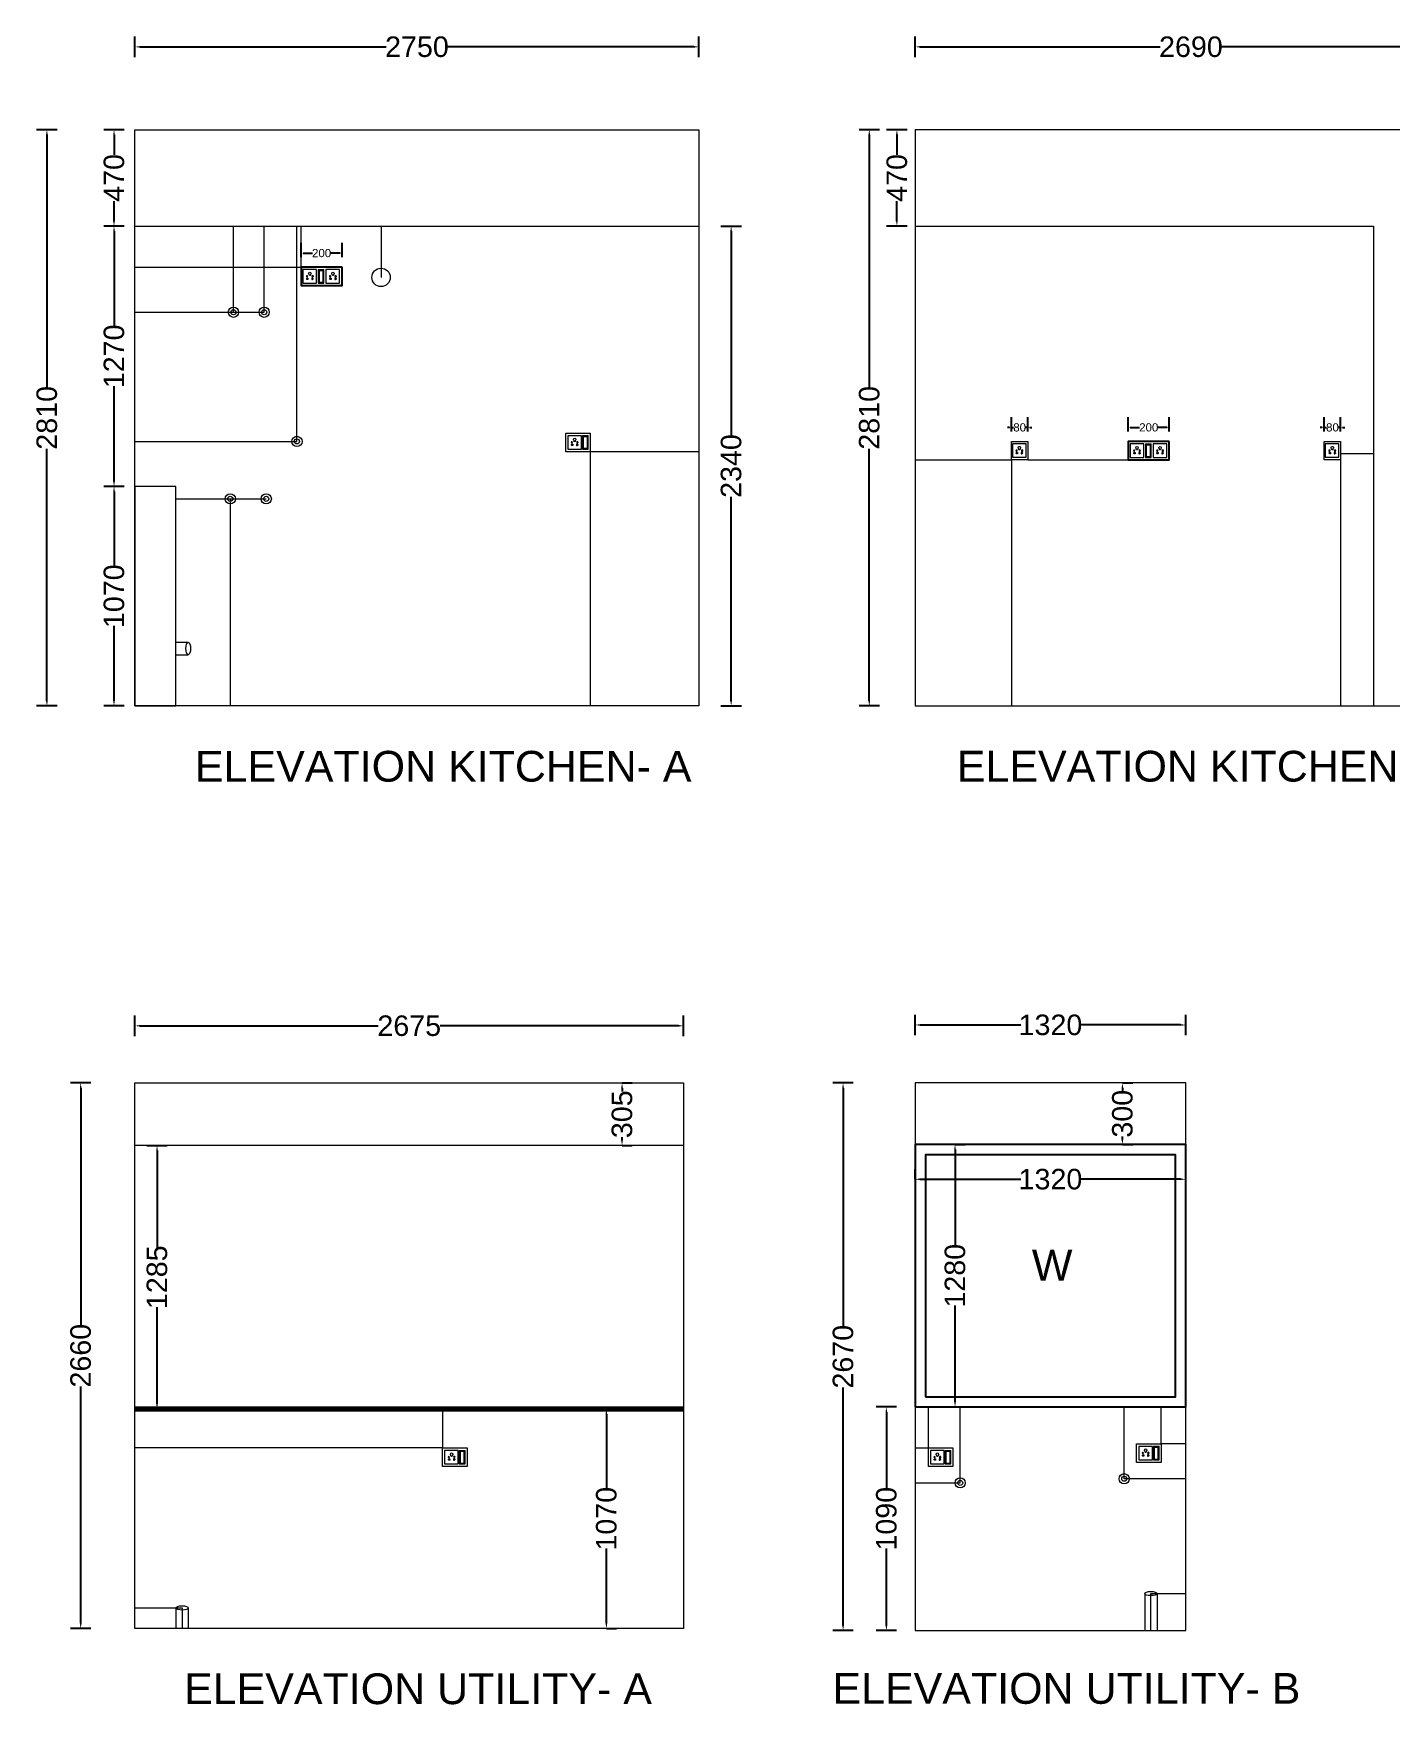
# Model space of a CAD drawing. Header units: millimetres. Extents: x 320648 to 374874, y 181010 to 214614.
# Drawn here: x 341835 to 348453, y 198142 to 206292 of the extents above; entities that cross this region are included whole.
import ezdxf

# ---------------------------------------------------------------- set-up
doc = ezdxf.new("R2010")
doc.units = ezdxf.units.MM
doc.layers.get('0').update_dxf_attribs({"color": 255})
doc.layers.get('Defpoints').update_dxf_attribs({"color": 2})
doc.layers.add('DOOR', color=1, linetype='Continuous')
doc.layers.add('WINDOW', color=5, linetype='Continuous')
doc.layers.add('dwgmodels.com', color=7, linetype='Continuous', lineweight=70, true_color=0xc182b7)
doc.layers.add('ELIVATION', color=255, linetype='Continuous', lineweight=18)
doc.layers.add('LS_DR_ELECTRICAL', color=1, linetype='Continuous', lineweight=0)
doc.styles.get("Standard").update_dxf_attribs({"font": 'arial.ttf'})
doc.dimstyles.new('ISO-25', dxfattribs={"dimtxt": 100, "dimasz": 25, "dimexe": 50, "dimexo": 1, "dimtad": 0, "dimdec": 0, "dimdsep": 46, "dimtxsty": 'Standard', "dimcen": 2.5, "dimclrd": 2, "dimclre": 252, "dimclrt": 1, "dimadec": 0, "dimazin": 0, "dimtfac": 1, "dimtdec": 0, "dimtmove": 0, "dimatfit": 3, "dimfxl": 50, "dimfxlon": 1, "dimarcsym": 0})

# ---------------------------------------------------------------- blocks, each defined once
blk = doc.blocks.new('*D111')
at = {"layer": 'Defpoints', "color": 0, "ltscale": 2, "transparency": 16777216}
for p in [(345080, 206226), (342330, 205821.8), (345080, 205821.8)]:
    blk.add_point(p, dxfattribs=at)
at = {"layer": 'ELIVATION', "color": 252, "lineweight": -2, "ltscale": 2, "transparency": 16777216}
for p, q in [((342330, 206176), (342330, 206276)), ((345080, 206176), (345080, 206276))]:
    blk.add_line(p, q, dxfattribs=at)
at = {"layer": 'ELIVATION', "color": 2, "lineweight": -2, "ltscale": 2, "transparency": 16777216}
for p, q in [((342355, 206226), (343554.4, 206226)), ((345055, 206226), (343855.7, 206226))]:
    blk.add_line(p, q, dxfattribs=at)
at = {"layer": 'ELIVATION', "color": 2, "ltscale": 2, "transparency": 16777216}
for points in [[(342355, 206230.1), (342355, 206221.8), (342330, 206226)], [(345055, 206230.1), (345055, 206221.8), (345080, 206226)]]:
    blk.add_solid(points, dxfattribs=at)
at = {"layer": 'ELIVATION', "color": 1, "ltscale": 2, "transparency": 16777216, "insert": (343705, 206226), "char_height": 100, "attachment_point": 5}
blk.add_mtext('2750', dxfattribs=at)
blk = doc.blocks.new('*D112')
at = {"layer": 'Defpoints', "color": 0, "ltscale": 2, "transparency": 16777216}
for p in [(341900.4, 205821.8), (342330, 205821.8), (342330, 203011.8)]:
    blk.add_point(p, dxfattribs=at)
at = {"layer": 'ELIVATION', "color": 252, "lineweight": -2, "ltscale": 2, "transparency": 16777216}
for p, q in [((341950.4, 205821.8), (341850.4, 205821.8)), ((341950.4, 203011.8), (341850.4, 203011.8))]:
    blk.add_line(p, q, dxfattribs=at)
at = {"layer": 'ELIVATION', "color": 2, "lineweight": -2, "ltscale": 2, "transparency": 16777216}
for p, q in [((341900.4, 205796.8), (341900.4, 204567.4)), ((341900.4, 203036.8), (341900.4, 204266.1))]:
    blk.add_line(p, q, dxfattribs=at)
at = {"layer": 'ELIVATION', "color": 2, "ltscale": 2, "transparency": 16777216}
for points in [[(341896.3, 205796.8), (341904.6, 205796.8), (341900.4, 205821.8)], [(341896.3, 203036.8), (341904.6, 203036.8), (341900.4, 203011.8)]]:
    blk.add_solid(points, dxfattribs=at)
at = {"layer": 'ELIVATION', "color": 1, "ltscale": 2, "transparency": 16777216, "insert": (341900.4, 204416.8), "char_height": 100, "attachment_point": 5, "rotation": 90}
blk.add_mtext('2810', dxfattribs=at)
blk = doc.blocks.new('*D113')
at = {"layer": 'Defpoints', "color": 0, "ltscale": 2, "transparency": 16777216}
for p in [(348824.4, 206226), (346134.4, 205821.8), (348824.4, 205821.8)]:
    blk.add_point(p, dxfattribs=at)
at = {"layer": 'ELIVATION', "color": 252, "lineweight": -2, "ltscale": 2, "transparency": 16777216}
for p, q in [((346134.4, 206176), (346134.4, 206276)), ((348824.4, 206176), (348824.4, 206276))]:
    blk.add_line(p, q, dxfattribs=at)
at = {"layer": 'ELIVATION', "color": 2, "lineweight": -2, "ltscale": 2, "transparency": 16777216}
for p, q in [((346159.4, 206226), (347328.8, 206226)), ((348799.4, 206226), (347630, 206226))]:
    blk.add_line(p, q, dxfattribs=at)
at = {"layer": 'ELIVATION', "color": 2, "ltscale": 2, "transparency": 16777216}
for points in [[(346159.4, 206230.1), (346159.4, 206221.8), (346134.4, 206226)], [(348799.4, 206230.1), (348799.4, 206221.8), (348824.4, 206226)]]:
    blk.add_solid(points, dxfattribs=at)
at = {"layer": 'ELIVATION', "color": 1, "ltscale": 2, "transparency": 16777216, "insert": (347479.4, 206226), "char_height": 100, "attachment_point": 5}
blk.add_mtext('2690', dxfattribs=at)
blk = doc.blocks.new('*D114')
at = {"layer": 'Defpoints', "color": 0, "ltscale": 2, "transparency": 16777216}
for p in [(345910.9, 205821.8), (346134.4, 205821.8), (346134.4, 203011.8)]:
    blk.add_point(p, dxfattribs=at)
at = {"layer": 'ELIVATION', "color": 252, "lineweight": -2, "ltscale": 2, "transparency": 16777216}
for p, q in [((345960.9, 205821.8), (345860.9, 205821.8)), ((345960.9, 203011.8), (345860.9, 203011.8))]:
    blk.add_line(p, q, dxfattribs=at)
at = {"layer": 'ELIVATION', "color": 2, "lineweight": -2, "ltscale": 2, "transparency": 16777216}
for p, q in [((345910.9, 205796.8), (345910.9, 204567.4)), ((345910.9, 203036.8), (345910.9, 204266.1))]:
    blk.add_line(p, q, dxfattribs=at)
at = {"layer": 'ELIVATION', "color": 2, "ltscale": 2, "transparency": 16777216}
for points in [[(345906.7, 205796.8), (345915.1, 205796.8), (345910.9, 205821.8)], [(345906.7, 203036.8), (345915.1, 203036.8), (345910.9, 203011.8)]]:
    blk.add_solid(points, dxfattribs=at)
at = {"layer": 'ELIVATION', "color": 1, "ltscale": 2, "transparency": 16777216, "insert": (345910.9, 204416.8), "char_height": 100, "attachment_point": 5, "rotation": 90}
blk.add_mtext('2810', dxfattribs=at)
blk = doc.blocks.new('*D119')
at = {"layer": 'Defpoints', "color": 0, "ltscale": 2, "transparency": 16777216}
for p in [(342065.3, 201173), (342330, 201173), (342330, 198513)]:
    blk.add_point(p, dxfattribs=at)
at = {"layer": 'ELIVATION', "color": 252, "lineweight": -2, "ltscale": 2, "transparency": 16777216}
for p, q in [((342115.3, 201173), (342015.3, 201173)), ((342115.3, 198513), (342015.3, 198513))]:
    blk.add_line(p, q, dxfattribs=at)
at = {"layer": 'ELIVATION', "color": 2, "lineweight": -2, "ltscale": 2, "transparency": 16777216}
for p, q in [((342065.3, 201148), (342065.3, 199993.6)), ((342065.3, 198538), (342065.3, 199692.3))]:
    blk.add_line(p, q, dxfattribs=at)
at = {"layer": 'ELIVATION', "color": 2, "ltscale": 2, "transparency": 16777216}
for points in [[(342061.1, 201148), (342069.5, 201148), (342065.3, 201173)], [(342061.1, 198538), (342069.5, 198538), (342065.3, 198513)]]:
    blk.add_solid(points, dxfattribs=at)
at = {"layer": 'ELIVATION', "color": 1, "ltscale": 2, "transparency": 16777216, "insert": (342065.3, 199843), "char_height": 100, "attachment_point": 5, "rotation": 90}
blk.add_mtext('2660', dxfattribs=at)
blk = doc.blocks.new('*D120')
at = {"layer": 'Defpoints', "color": 0, "ltscale": 2, "transparency": 16777216}
for p in [(345005, 201451.7), (342330, 201173), (345005, 201173)]:
    blk.add_point(p, dxfattribs=at)
at = {"layer": 'ELIVATION', "color": 252, "lineweight": -2, "ltscale": 2, "transparency": 16777216}
for p, q in [((342330, 201401.7), (342330, 201501.7)), ((345005, 201401.7), (345005, 201501.7))]:
    blk.add_line(p, q, dxfattribs=at)
at = {"layer": 'ELIVATION', "color": 2, "lineweight": -2, "ltscale": 2, "transparency": 16777216}
for p, q in [((342355, 201451.7), (343516.4, 201451.7)), ((344980, 201451.7), (343818.7, 201451.7))]:
    blk.add_line(p, q, dxfattribs=at)
at = {"layer": 'ELIVATION', "color": 2, "ltscale": 2, "transparency": 16777216}
for points in [[(342355, 201455.9), (342355, 201447.6), (342330, 201451.7)], [(344980, 201455.9), (344980, 201447.6), (345005, 201451.7)]]:
    blk.add_solid(points, dxfattribs=at)
at = {"layer": 'ELIVATION', "color": 1, "ltscale": 2, "transparency": 16777216, "insert": (343667.5, 201451.7), "char_height": 100, "attachment_point": 5}
blk.add_mtext('2675', dxfattribs=at)
blk = doc.blocks.new('*D121')
at = {"layer": 'Defpoints', "color": 0, "ltscale": 2, "transparency": 16777216}
for p in [(346134.4, 201455.9), (346134.4, 201173), (347454.4, 201173)]:
    blk.add_point(p, dxfattribs=at)
at = {"layer": 'ELIVATION', "color": 252, "lineweight": -2, "ltscale": 2, "transparency": 16777216}
for p, q in [((346134.4, 201405.9), (346134.4, 201505.9)), ((347454.4, 201405.9), (347454.4, 201505.9))]:
    blk.add_line(p, q, dxfattribs=at)
at = {"layer": 'ELIVATION', "color": 2, "lineweight": -2, "ltscale": 2, "transparency": 16777216}
for p, q in [((346159.4, 201455.9), (346649.3, 201455.9)), ((347429.4, 201455.9), (346939.5, 201455.9))]:
    blk.add_line(p, q, dxfattribs=at)
at = {"layer": 'ELIVATION', "color": 2, "ltscale": 2, "transparency": 16777216}
for points in [[(346159.4, 201460.1), (346159.4, 201451.7), (346134.4, 201455.9)], [(347429.4, 201460.1), (347429.4, 201451.7), (347454.4, 201455.9)]]:
    blk.add_solid(points, dxfattribs=at)
at = {"layer": 'ELIVATION', "color": 1, "ltscale": 2, "transparency": 16777216, "insert": (346794.4, 201455.9), "char_height": 100, "attachment_point": 5}
blk.add_mtext('1320', dxfattribs=at)
blk = doc.blocks.new('*D122')
at = {"layer": 'Defpoints', "color": 0, "ltscale": 2, "transparency": 16777216}
for p in [(345783.1, 201173), (346134.4, 201173), (346134.4, 198503)]:
    blk.add_point(p, dxfattribs=at)
at = {"layer": 'ELIVATION', "color": 252, "lineweight": -2, "ltscale": 2, "transparency": 16777216}
for p, q in [((345833.1, 201173), (345733.1, 201173)), ((345833.1, 198503), (345733.1, 198503))]:
    blk.add_line(p, q, dxfattribs=at)
at = {"layer": 'ELIVATION', "color": 2, "lineweight": -2, "ltscale": 2, "transparency": 16777216}
for p, q in [((345783.1, 201148), (345783.1, 199988.6)), ((345783.1, 198528), (345783.1, 199687.3))]:
    blk.add_line(p, q, dxfattribs=at)
at = {"layer": 'ELIVATION', "color": 2, "ltscale": 2, "transparency": 16777216}
for points in [[(345778.9, 201148), (345787.3, 201148), (345783.1, 201173)], [(345778.9, 198528), (345787.3, 198528), (345783.1, 198503)]]:
    blk.add_solid(points, dxfattribs=at)
at = {"layer": 'ELIVATION', "color": 1, "ltscale": 2, "transparency": 16777216, "insert": (345783.1, 199838), "char_height": 100, "attachment_point": 5, "rotation": 90}
blk.add_mtext('2670', dxfattribs=at)
blk = doc.blocks.new('*D202')
at = {"layer": 'Defpoints', "color": 0, "ltscale": 2, "transparency": 16777216}
for p in [(346134.4, 200703.4), (347454.4, 200703.4), (347454.4, 200703.4)]:
    blk.add_point(p, dxfattribs=at)
at = {"layer": 'ELIVATION', "color": 252, "lineweight": -2, "ltscale": 2, "transparency": 16777216}
for p, q in [((346134.4, 200703.4), (346134.4, 200753.4)), ((347454.4, 200703.4), (347454.4, 200753.4))]:
    blk.add_line(p, q, dxfattribs=at)
at = {"layer": 'ELIVATION', "color": 2, "lineweight": -2, "ltscale": 2, "transparency": 16777216}
for p, q in [((346159.4, 200703.4), (346649.3, 200703.4)), ((347429.4, 200703.4), (346939.5, 200703.4))]:
    blk.add_line(p, q, dxfattribs=at)
at = {"layer": 'ELIVATION', "color": 2, "ltscale": 2, "transparency": 16777216}
for points in [[(346159.4, 200707.6), (346159.4, 200699.2), (346134.4, 200703.4)], [(347429.4, 200707.6), (347429.4, 200699.2), (347454.4, 200703.4)]]:
    blk.add_solid(points, dxfattribs=at)
at = {"layer": 'ELIVATION', "color": 1, "ltscale": 2, "transparency": 16777216, "insert": (346794.4, 200703.4), "char_height": 100, "attachment_point": 5}
blk.add_mtext('1320', dxfattribs=at)
blk = doc.blocks.new('*D203')
at = {"layer": 'Defpoints', "color": 0, "ltscale": 2, "transparency": 16777216}
for p in [(346329.1, 200873), (346329.1, 199593), (346329.1, 199593)]:
    blk.add_point(p, dxfattribs=at)
at = {"layer": 'ELIVATION', "color": 252, "lineweight": -2, "ltscale": 2, "transparency": 16777216}
for p, q in [((346329.1, 200873), (346379.1, 200873)), ((346329.1, 199593), (346379.1, 199593))]:
    blk.add_line(p, q, dxfattribs=at)
at = {"layer": 'ELIVATION', "color": 2, "lineweight": -2, "ltscale": 2, "transparency": 16777216}
for p, q in [((346329.1, 200848), (346329.1, 200378)), ((346329.1, 199618), (346329.1, 200087.9))]:
    blk.add_line(p, q, dxfattribs=at)
at = {"layer": 'ELIVATION', "color": 2, "ltscale": 2, "transparency": 16777216}
for points in [[(346324.9, 200848), (346333.3, 200848), (346329.1, 200873)], [(346324.9, 199618), (346333.3, 199618), (346329.1, 199593)]]:
    blk.add_solid(points, dxfattribs=at)
at = {"layer": 'ELIVATION', "color": 1, "ltscale": 2, "transparency": 16777216, "insert": (346329.1, 200233), "char_height": 100, "attachment_point": 5, "rotation": 90}
blk.add_mtext('1280', dxfattribs=at)
blk = doc.blocks.new('*D204')
at = {"layer": 'Defpoints', "color": 0, "ltscale": 2, "transparency": 16777216}
for p in [(347145.4, 201173), (347145.4, 201173), (347145.4, 200873)]:
    blk.add_point(p, dxfattribs=at)
at = {"layer": 'ELIVATION', "color": 252, "lineweight": -2, "ltscale": 2, "transparency": 16777216}
for p, q in [((347145.4, 201173), (347195.4, 201173)), ((347145.4, 200873), (347195.4, 200873))]:
    blk.add_line(p, q, dxfattribs=at)
at = {"layer": 'ELIVATION', "color": 2, "lineweight": -2, "ltscale": 2, "transparency": 16777216}
for p, q in [((347145.4, 201148), (347145.4, 201133.8)), ((347145.4, 200898), (347145.4, 200912.1))]:
    blk.add_line(p, q, dxfattribs=at)
at = {"layer": 'ELIVATION', "color": 2, "ltscale": 2, "transparency": 16777216}
for points in [[(347141.2, 201148), (347149.6, 201148), (347145.4, 201173)], [(347141.2, 200898), (347149.6, 200898), (347145.4, 200873)]]:
    blk.add_solid(points, dxfattribs=at)
at = {"layer": 'ELIVATION', "color": 1, "ltscale": 2, "transparency": 16777216, "insert": (347145.4, 201023), "char_height": 100, "attachment_point": 5, "rotation": 90}
blk.add_mtext('300', dxfattribs=at)
blk = doc.blocks.new('*D205')
at = {"layer": 'Defpoints', "color": 0, "ltscale": 2, "transparency": 16777216}
for p in [(345994.4, 199593), (346134.4, 199593), (346134.4, 198503)]:
    blk.add_point(p, dxfattribs=at)
at = {"layer": 'ELIVATION', "color": 252, "lineweight": -2, "ltscale": 2, "transparency": 16777216}
for p, q in [((346044.4, 199593), (345944.4, 199593)), ((346044.4, 198503), (345944.4, 198503))]:
    blk.add_line(p, q, dxfattribs=at)
at = {"layer": 'ELIVATION', "color": 2, "lineweight": -2, "ltscale": 2, "transparency": 16777216}
for p, q in [((345994.4, 199568), (345994.4, 199193)), ((345994.4, 198528), (345994.4, 198902.9))]:
    blk.add_line(p, q, dxfattribs=at)
at = {"layer": 'ELIVATION', "color": 2, "ltscale": 2, "transparency": 16777216}
for points in [[(345990.3, 199568), (345998.6, 199568), (345994.4, 199593)], [(345990.3, 198528), (345998.6, 198528), (345994.4, 198503)]]:
    blk.add_solid(points, dxfattribs=at)
at = {"layer": 'ELIVATION', "color": 1, "ltscale": 2, "transparency": 16777216, "insert": (345994.4, 199048), "char_height": 100, "attachment_point": 5, "rotation": 90}
blk.add_mtext('1090', dxfattribs=at)
blk = doc.blocks.new('*D206')
at = {"layer": 'Defpoints', "color": 0, "ltscale": 2, "transparency": 16777216}
for p in [(342330, 200868), (342437.5, 200868), (342330, 199583)]:
    blk.add_point(p, dxfattribs=at)
at = {"layer": 'ELIVATION', "color": 252, "lineweight": -2, "ltscale": 2, "transparency": 16777216}
for p, q in [((342387.5, 200868), (342487.5, 200868)), ((342387.5, 199583), (342487.5, 199583))]:
    blk.add_line(p, q, dxfattribs=at)
at = {"layer": 'ELIVATION', "color": 2, "lineweight": -2, "ltscale": 2, "transparency": 16777216}
for p, q in [((342437.5, 200843), (342437.5, 200371.1)), ((342437.5, 199608), (342437.5, 200079.8))]:
    blk.add_line(p, q, dxfattribs=at)
at = {"layer": 'ELIVATION', "color": 2, "ltscale": 2, "transparency": 16777216}
for points in [[(342433.4, 200843), (342441.7, 200843), (342437.5, 200868)], [(342433.4, 199608), (342441.7, 199608), (342437.5, 199583)]]:
    blk.add_solid(points, dxfattribs=at)
at = {"layer": 'ELIVATION', "color": 1, "ltscale": 2, "transparency": 16777216, "insert": (342437.5, 200225.5), "char_height": 100, "attachment_point": 5, "rotation": 90}
blk.add_mtext('1285', dxfattribs=at)
blk = doc.blocks.new('*D207')
at = {"layer": 'Defpoints', "color": 0, "ltscale": 2, "transparency": 16777216}
for p in [(344705.2, 201173), (344705.2, 201173), (344705.2, 200868)]:
    blk.add_point(p, dxfattribs=at)
at = {"layer": 'ELIVATION', "color": 252, "lineweight": -2, "ltscale": 2, "transparency": 16777216}
for p, q in [((344705.2, 201173), (344755.2, 201173)), ((344705.2, 200868), (344755.2, 200868))]:
    blk.add_line(p, q, dxfattribs=at)
at = {"layer": 'ELIVATION', "color": 2, "lineweight": -2, "ltscale": 2, "transparency": 16777216}
for p, q in [((344705.2, 201148), (344705.2, 201131.9)), ((344705.2, 200893), (344705.2, 200909))]:
    blk.add_line(p, q, dxfattribs=at)
at = {"layer": 'ELIVATION', "color": 2, "ltscale": 2, "transparency": 16777216}
for points in [[(344701.1, 201148), (344709.4, 201148), (344705.2, 201173)], [(344701.1, 200893), (344709.4, 200893), (344705.2, 200868)]]:
    blk.add_solid(points, dxfattribs=at)
at = {"layer": 'ELIVATION', "color": 1, "ltscale": 2, "transparency": 16777216, "insert": (344705.2, 201020.5), "char_height": 100, "attachment_point": 5, "rotation": 90}
blk.add_mtext('305', dxfattribs=at)
blk = doc.blocks.new('*D208')
at = {"layer": 'Defpoints', "color": 0, "ltscale": 2, "transparency": 16777216}
for p in [(344628.9, 199583), (344628.9, 199583), (344628.9, 198513)]:
    blk.add_point(p, dxfattribs=at)
at = {"layer": 'ELIVATION', "color": 252, "lineweight": -2, "ltscale": 2, "transparency": 16777216}
for p, q in [((344628.9, 199583), (344678.9, 199583)), ((344628.9, 198513), (344678.9, 198513))]:
    blk.add_line(p, q, dxfattribs=at)
at = {"layer": 'ELIVATION', "color": 2, "lineweight": -2, "ltscale": 2, "transparency": 16777216}
for p, q in [((344628.9, 199558), (344628.9, 199193)), ((344628.9, 198538), (344628.9, 198902.9))]:
    blk.add_line(p, q, dxfattribs=at)
at = {"layer": 'ELIVATION', "color": 2, "ltscale": 2, "transparency": 16777216}
for points in [[(344624.8, 199558), (344633.1, 199558), (344628.9, 199583)], [(344624.8, 198538), (344633.1, 198538), (344628.9, 198513)]]:
    blk.add_solid(points, dxfattribs=at)
at = {"layer": 'ELIVATION', "color": 1, "ltscale": 2, "transparency": 16777216, "insert": (344628.9, 199048), "char_height": 100, "attachment_point": 5, "rotation": 90}
blk.add_mtext('1070', dxfattribs=at)
blk = doc.blocks.new('15 amps socket')
at = {"layer": 'ELIVATION', "color": 1}
for p, q in [((27.3, -45.5), (30.4, -45.5)), ((30.4, -52.2), (27.3, -52.2)), ((30.4, -45.5), (30.4, -52.2)), ((51.6, -45.5), (48.6, -45.5)), ((48.6, -45.5), (48.6, -52.2)), ((48.6, -52.2), (51.6, -52.2))]:
    blk.add_line(p, q, dxfattribs=at)
blk.add_lwpolyline([(6.7, -4.3), (73.5, -4.3), (73.5, -69.8), (6.7, -69.8)], close=True, dxfattribs=at)
for centre, radius in [((26.1, -37), 3.64), ((53.4, -37), 3.04)]:
    blk.add_circle(centre, radius, dxfattribs=at)
for centre, radius, start, end in [((27, -48.9), 3.35, 85.02089, 274.97911), ((39.5, -22.5), 6.07, 298.95502, 241.04498), ((39.5, -29.8), 3.59, 144.94403, 35.05597), ((51.9, -48.9), 3.35, 265.02089, 94.97911)]:
    blk.add_arc(centre, radius, start, end, dxfattribs=at)
blk = doc.blocks.new('SWITCH')
at = {"layer": 'LS_DR_ELECTRICAL', "ltscale": 0.25}
for p, q in [((533532.8, 100224.7), (533504.7, 100224.7)), ((533504.7, 100158.7), (533504.7, 100224.7)), ((533528.8, 100220.7), (533508.7, 100220.7)), ((533508.7, 100162.7), (533508.7, 100220.7)), ((533528.8, 100220.7), (533528.8, 100162.7)), ((533532.8, 100224.7), (533532.8, 100158.7)), ((533532.8, 100158.7), (533504.7, 100158.7)), ((533528.8, 100162.7), (533508.7, 100162.7))]:
    blk.add_line(p, q, dxfattribs=at)
blk = doc.blocks.new('*D218')
at = {"layer": 'Defpoints', "color": 0, "ltscale": 2, "transparency": 16777216}
for p in [(342227.9, 205351.8), (342330, 205351.8), (342330, 204081.8)]:
    blk.add_point(p, dxfattribs=at)
at = {"layer": 'ELIVATION', "color": 252, "lineweight": -2, "ltscale": 2, "transparency": 16777216}
for p, q in [((342277.9, 205351.8), (342177.9, 205351.8)), ((342277.9, 204081.8), (342177.9, 204081.8))]:
    blk.add_line(p, q, dxfattribs=at)
at = {"layer": 'ELIVATION', "color": 2, "lineweight": -2, "ltscale": 2, "transparency": 16777216}
for p, q in [((342227.9, 205326.8), (342227.9, 204861.8)), ((342227.9, 204106.8), (342227.9, 204571.7))]:
    blk.add_line(p, q, dxfattribs=at)
at = {"layer": 'ELIVATION', "color": 2, "ltscale": 2, "transparency": 16777216}
for points in [[(342223.7, 205326.8), (342232, 205326.8), (342227.9, 205351.8)], [(342223.7, 204106.8), (342232, 204106.8), (342227.9, 204081.8)]]:
    blk.add_solid(points, dxfattribs=at)
at = {"layer": 'ELIVATION', "color": 1, "ltscale": 2, "transparency": 16777216, "insert": (342227.9, 204716.8), "char_height": 100, "attachment_point": 5, "rotation": 90}
blk.add_mtext('1270', dxfattribs=at)
blk = doc.blocks.new('*D219')
at = {"layer": 'Defpoints', "color": 0, "ltscale": 2, "transparency": 16777216}
for p in [(342227.9, 204081.8), (342330, 204081.8), (342330, 203011.8)]:
    blk.add_point(p, dxfattribs=at)
at = {"layer": 'ELIVATION', "color": 252, "lineweight": -2, "ltscale": 2, "transparency": 16777216}
for p, q in [((342277.9, 204081.8), (342177.9, 204081.8)), ((342277.9, 203011.8), (342177.9, 203011.8))]:
    blk.add_line(p, q, dxfattribs=at)
at = {"layer": 'ELIVATION', "color": 2, "lineweight": -2, "ltscale": 2, "transparency": 16777216}
for p, q in [((342227.9, 204056.8), (342227.9, 203691.8)), ((342227.9, 203036.8), (342227.9, 203401.7))]:
    blk.add_line(p, q, dxfattribs=at)
at = {"layer": 'ELIVATION', "color": 2, "ltscale": 2, "transparency": 16777216}
for points in [[(342223.7, 204056.8), (342232, 204056.8), (342227.9, 204081.8)], [(342223.7, 203036.8), (342232, 203036.8), (342227.9, 203011.8)]]:
    blk.add_solid(points, dxfattribs=at)
at = {"layer": 'ELIVATION', "color": 1, "ltscale": 2, "transparency": 16777216, "insert": (342227.9, 203546.8), "char_height": 100, "attachment_point": 5, "rotation": 90}
blk.add_mtext('1070', dxfattribs=at)
blk = doc.blocks.new('*D220')
at = {"layer": 'Defpoints', "color": 0, "ltscale": 2, "transparency": 16777216}
for p in [(345080, 205351.8), (345080, 203011.8), (345237.3, 203011.8)]:
    blk.add_point(p, dxfattribs=at)
at = {"layer": 'ELIVATION', "color": 252, "lineweight": -2, "ltscale": 2, "transparency": 16777216}
for p, q in [((345187.3, 205351.8), (345287.3, 205351.8)), ((345187.3, 203011.8), (345287.3, 203011.8))]:
    blk.add_line(p, q, dxfattribs=at)
at = {"layer": 'ELIVATION', "color": 2, "lineweight": -2, "ltscale": 2, "transparency": 16777216}
for p, q in [((345237.3, 205326.8), (345237.3, 204332.4)), ((345237.3, 203036.8), (345237.3, 204031.1))]:
    blk.add_line(p, q, dxfattribs=at)
at = {"layer": 'ELIVATION', "color": 2, "ltscale": 2, "transparency": 16777216}
for points in [[(345233.1, 205326.8), (345241.4, 205326.8), (345237.3, 205351.8)], [(345233.1, 203036.8), (345241.4, 203036.8), (345237.3, 203011.8)]]:
    blk.add_solid(points, dxfattribs=at)
at = {"layer": 'ELIVATION', "color": 1, "ltscale": 2, "transparency": 16777216, "insert": (345237.3, 204181.8), "char_height": 100, "attachment_point": 5, "rotation": 90}
blk.add_mtext('2340', dxfattribs=at)
blk = doc.blocks.new('*D221')
at = {"layer": 'Defpoints', "color": 0, "ltscale": 2, "transparency": 16777216}
for p in [(343340, 205220.1), (343140, 205151.8), (343340, 205151.8)]:
    blk.add_point(p, dxfattribs=at)
at = {"layer": 'DOOR', "color": 252, "lineweight": -2, "ltscale": 2, "transparency": 16777216}
for p, q in [((343140, 205200.1), (343140, 205270.1)), ((343340, 205200.1), (343340, 205270.1))]:
    blk.add_line(p, q, dxfattribs=at)
at = {"layer": 'DOOR', "color": 2, "lineweight": -2, "ltscale": 2, "transparency": 16777216}
for p, q in [((343150, 205220.1), (343195, 205220.1)), ((343330, 205220.1), (343285.1, 205220.1))]:
    blk.add_line(p, q, dxfattribs=at)
at = {"layer": 'DOOR', "color": 2, "ltscale": 2, "transparency": 16777216}
for points in [[(343150, 205221.7), (343150, 205218.4), (343140, 205220.1)], [(343330, 205221.7), (343330, 205218.4), (343340, 205220.1)]]:
    blk.add_solid(points, dxfattribs=at)
at = {"layer": 'DOOR', "color": 1, "ltscale": 2, "transparency": 16777216, "insert": (343240, 205220.1), "char_height": 40, "attachment_point": 5}
blk.add_mtext('200', dxfattribs=at)
blk = doc.blocks.new('*D222')
at = {"layer": 'Defpoints', "color": 0, "ltscale": 2, "transparency": 16777216}
for p in [(342227.9, 205821.8), (342330, 205821.8), (342330, 205351.8)]:
    blk.add_point(p, dxfattribs=at)
at = {"layer": 'LS_DR_ELECTRICAL', "color": 252, "lineweight": -2, "ltscale": 2, "transparency": 16777216}
for p, q in [((342277.9, 205821.8), (342177.9, 205821.8)), ((342277.9, 205351.8), (342177.9, 205351.8))]:
    blk.add_line(p, q, dxfattribs=at)
at = {"layer": 'LS_DR_ELECTRICAL', "color": 2, "lineweight": -2, "ltscale": 2, "transparency": 16777216}
for p, q in [((342227.9, 205796.8), (342227.9, 205699.7)), ((342227.9, 205376.8), (342227.9, 205473.8))]:
    blk.add_line(p, q, dxfattribs=at)
at = {"layer": 'LS_DR_ELECTRICAL', "color": 2, "ltscale": 2, "transparency": 16777216}
for points in [[(342223.7, 205796.8), (342232, 205796.8), (342227.9, 205821.8)], [(342223.7, 205376.8), (342232, 205376.8), (342227.9, 205351.8)]]:
    blk.add_solid(points, dxfattribs=at)
at = {"layer": 'LS_DR_ELECTRICAL', "color": 1, "ltscale": 2, "transparency": 16777216, "insert": (342227.9, 205586.8), "char_height": 100, "attachment_point": 5, "rotation": 90}
blk.add_mtext('470', dxfattribs=at)
blk = doc.blocks.new('*D223')
at = {"layer": 'Defpoints', "color": 0, "ltscale": 2, "transparency": 16777216}
for p in [(346045.6, 205821.8), (346134.4, 205821.8), (346134.4, 205351.8)]:
    blk.add_point(p, dxfattribs=at)
at = {"layer": 'LS_DR_ELECTRICAL', "color": 252, "lineweight": -2, "ltscale": 2, "transparency": 16777216}
for p, q in [((346095.6, 205821.8), (345995.6, 205821.8)), ((346095.6, 205351.8), (345995.6, 205351.8))]:
    blk.add_line(p, q, dxfattribs=at)
at = {"layer": 'LS_DR_ELECTRICAL', "color": 2, "lineweight": -2, "ltscale": 2, "transparency": 16777216}
for p, q in [((346045.6, 205796.8), (346045.6, 205699.7)), ((346045.6, 205376.8), (346045.6, 205473.8))]:
    blk.add_line(p, q, dxfattribs=at)
at = {"layer": 'LS_DR_ELECTRICAL', "color": 2, "ltscale": 2, "transparency": 16777216}
for points in [[(346041.4, 205796.8), (346049.7, 205796.8), (346045.6, 205821.8)], [(346041.4, 205376.8), (346049.7, 205376.8), (346045.6, 205351.8)]]:
    blk.add_solid(points, dxfattribs=at)
at = {"layer": 'LS_DR_ELECTRICAL', "color": 1, "ltscale": 2, "transparency": 16777216, "insert": (346045.6, 205586.8), "char_height": 100, "attachment_point": 5, "rotation": 90}
blk.add_mtext('470', dxfattribs=at)
blk = doc.blocks.new('*D224')
at = {"layer": 'Defpoints', "color": 0, "ltscale": 2, "transparency": 16777216}
for p in [(347373.9, 204370.1), (347173.9, 204301.8), (347373.9, 204301.8)]:
    blk.add_point(p, dxfattribs=at)
at = {"layer": 'DOOR', "color": 252, "lineweight": -2, "ltscale": 2, "transparency": 16777216}
for p, q in [((347173.9, 204350.1), (347173.9, 204420.1)), ((347373.9, 204350.1), (347373.9, 204420.1))]:
    blk.add_line(p, q, dxfattribs=at)
at = {"layer": 'DOOR', "color": 2, "lineweight": -2, "ltscale": 2, "transparency": 16777216}
for p, q in [((347183.9, 204370.1), (347228.9, 204370.1)), ((347363.9, 204370.1), (347319, 204370.1))]:
    blk.add_line(p, q, dxfattribs=at)
at = {"layer": 'DOOR', "color": 2, "ltscale": 2, "transparency": 16777216}
for points in [[(347183.9, 204371.7), (347183.9, 204368.4), (347173.9, 204370.1)], [(347363.9, 204371.7), (347363.9, 204368.4), (347373.9, 204370.1)]]:
    blk.add_solid(points, dxfattribs=at)
at = {"layer": 'DOOR', "color": 1, "ltscale": 2, "transparency": 16777216, "insert": (347273.9, 204370.1), "char_height": 40, "attachment_point": 5}
blk.add_mtext('200', dxfattribs=at)
blk = doc.blocks.new('*D225')
at = {"layer": 'Defpoints', "color": 0, "ltscale": 2, "transparency": 16777216}
for p in [(346604.4, 204370.1), (346604.4, 204301.9), (346683.9, 204301.9)]:
    blk.add_point(p, dxfattribs=at)
at = {"layer": 'DOOR', "color": 252, "lineweight": -2, "ltscale": 2, "transparency": 16777216}
for p, q in [((346604.4, 204350.1), (346604.4, 204420.1)), ((346683.9, 204350.1), (346683.9, 204420.1))]:
    blk.add_line(p, q, dxfattribs=at)
at = {"layer": 'DOOR', "color": 2, "lineweight": -2, "ltscale": 2, "transparency": 16777216}
for p, q in [((346594.4, 204370.1), (346584.4, 204370.1)), ((346604.4, 204370.1), (346614.9, 204370.1)), ((346683.9, 204370.1), (346673.4, 204370.1)), ((346693.9, 204370.1), (346703.9, 204370.1))]:
    blk.add_line(p, q, dxfattribs=at)
at = {"layer": 'DOOR', "color": 2, "ltscale": 2, "transparency": 16777216}
for points in [[(346594.4, 204371.7), (346594.4, 204368.4), (346604.4, 204370.1)], [(346693.9, 204371.7), (346693.9, 204368.4), (346683.9, 204370.1)]]:
    blk.add_solid(points, dxfattribs=at)
at = {"layer": 'DOOR', "color": 1, "ltscale": 2, "transparency": 16777216, "insert": (346644.2, 204370.1), "char_height": 40, "attachment_point": 5}
blk.add_mtext('80', dxfattribs=at)
blk = doc.blocks.new('*D226')
at = {"layer": 'Defpoints', "color": 0, "ltscale": 2, "transparency": 16777216}
for p in [(348129.8, 204370.1), (348129.8, 204301.9), (348209.4, 204301.9)]:
    blk.add_point(p, dxfattribs=at)
at = {"layer": 'DOOR', "color": 252, "lineweight": -2, "ltscale": 2, "transparency": 16777216}
for p, q in [((348129.8, 204350.1), (348129.8, 204420.1)), ((348209.4, 204350.1), (348209.4, 204420.1))]:
    blk.add_line(p, q, dxfattribs=at)
at = {"layer": 'DOOR', "color": 2, "lineweight": -2, "ltscale": 2, "transparency": 16777216}
for p, q in [((348119.8, 204370.1), (348109.8, 204370.1)), ((348129.8, 204370.1), (348140.4, 204370.1)), ((348209.4, 204370.1), (348198.8, 204370.1)), ((348219.4, 204370.1), (348229.4, 204370.1))]:
    blk.add_line(p, q, dxfattribs=at)
at = {"layer": 'DOOR', "color": 2, "ltscale": 2, "transparency": 16777216}
for points in [[(348119.8, 204371.7), (348119.8, 204368.4), (348129.8, 204370.1)], [(348219.4, 204371.7), (348219.4, 204368.4), (348209.4, 204370.1)]]:
    blk.add_solid(points, dxfattribs=at)
at = {"layer": 'DOOR', "color": 1, "ltscale": 2, "transparency": 16777216, "insert": (348169.6, 204370.1), "char_height": 40, "attachment_point": 5}
blk.add_mtext('80', dxfattribs=at)

msp = doc.modelspace()

# ---------------------------------------------------------------- linework, layer by layer
at = {"layer": 'DOOR', "ltscale": 2}
for points in [[(343340, 205151.8), (343140, 205151.8), (343140, 205061.8), (343340, 205061.8)], [(347373.9, 204301.8), (347173.9, 204301.8), (347173.9, 204211.8), (347373.9, 204211.8)]]:
    msp.add_lwpolyline(points, close=True, dxfattribs=at)
at = {"layer": 'dwgmodels.com', "ltscale": 2}
msp.add_lwpolyline([(345005, 199583), (342330, 199583)], dxfattribs=at)
at = {"layer": 'ELIVATION', "ltscale": 2}
for points in [[(342330, 205821.8), (345080, 205821.8), (345080, 203011.8), (342330, 203011.8)], [(346134.4, 203011.8), (348824.4, 203011.8), (348824.4, 205821.8), (346134.4, 205821.8)], [(342330, 203011.8), (342530, 203011.8), (342530, 204081.8), (342330, 204081.8)], [(342330, 201173), (345005, 201173), (345005, 198513), (342330, 198513)], [(346134.4, 198503), (347454.4, 198503), (347454.4, 201173), (346134.4, 201173)]]:
    msp.add_lwpolyline(points, close=True, dxfattribs=at)
for points in [[(342330, 205351.8), (345080, 205351.8)], [(346134.4, 205351.8), (348369.4, 205351.8), (348369.4, 203011.8)], [(345005, 201173), (345005, 200868), (342330, 200868)]]:
    msp.add_lwpolyline(points, dxfattribs=at)
at = {"layer": 'LS_DR_ELECTRICAL', "ltscale": 2}
for points in [[(342330, 204931.8), (342810, 204931.8), (342810, 205351.8)], [(342330, 204301.8), (343120, 204301.8), (343120, 205351.8)], [(342330, 205151.8), (343140, 205151.8), (343140, 205351.8)], [(342810, 204931.8), (342960, 204931.8), (342960, 205351.8)], [(343530, 205351.8), (343530, 205101.8)], [(345080, 204251.8), (344550, 204251.8), (344550, 203011.8)], [(348369.4, 204241.8), (348209.4, 204241.8), (348209.4, 203011.8)], [(346134.4, 204211.8), (346604.4, 204211.8), (346604.4, 203011.8)], [(346683.9, 204211.8), (347173.9, 204211.8)], [(342530, 204021.8), (342795, 204021.8), (342795, 203011.8)], [(342795, 204021.8), (342970, 204021.8)], [(343830, 199583), (343830, 199393), (342330, 199393)], [(346134.1, 199223), (346354.1, 199223), (346354.1, 199593)], [(346134.4, 199393), (346199.4, 199393), (346199.4, 199593)], [(347454.4, 199243), (347154.4, 199243), (347154.4, 199593)], [(347454.4, 199413), (347334.4, 199413), (347334.4, 199593)], [(347284.4, 198503), (347284.4, 198683), (347454.4, 198683)], [(342330, 198613), (342560, 198613)], [(342560, 198613), (342560, 198513)]]:
    msp.add_lwpolyline(points, dxfattribs=at)
at = {"layer": 'LS_DR_ELECTRICAL', "ltscale": 0.25}
for points in [[(344430.5, 204341.9), (344550, 204341.9), (344550, 204251.8), (344430.5, 204251.8)], [(346604.4, 204301.9), (346683.9, 204301.9), (346683.9, 204211.8), (346604.4, 204211.8)], [(348129.8, 204301.9), (348209.4, 204301.9), (348209.4, 204211.8), (348129.8, 204211.8)], [(343830, 199393), (343949.6, 199393), (343949.6, 199302.8), (343830, 199302.8)], [(346199.4, 199393), (346318.9, 199393), (346318.9, 199302.8), (346199.4, 199302.8)], [(347214.8, 199413), (347334.4, 199413), (347334.4, 199322.8), (347214.8, 199322.8)]]:
    msp.add_lwpolyline(points, close=True, dxfattribs=at)
at = {"layer": 'LS_DR_ELECTRICAL', "color": 6, "ltscale": 2}
for points in [[(342590, 203321.7), (342530, 203321.7)], [(342530, 203261.7), (342590, 203261.7)], [(347254.4, 198683), (347254.4, 198503)], [(347314.4, 198683), (347314.4, 198503)], [(342530, 198613), (342530, 198513)], [(342590, 198613), (342590, 198513)]]:
    msp.add_lwpolyline(points, dxfattribs=at)
at = {"layer": 'LS_DR_ELECTRICAL', "ltscale": 2}
msp.add_circle((343530, 205101.8), 45, dxfattribs=at)
at = {"layer": 'LS_DR_ELECTRICAL', "color": 6, "ltscale": 2}
for centre, radius in [((342810, 204931.8), 25), ((342810, 204931.8), 12.5), ((342960, 204931.8), 25), ((342960, 204931.8), 12.5), ((343120, 204301.8), 25), ((343120, 204301.8), 12.5), ((342795, 204021.8), 25), ((342795, 204021.8), 12.5), ((342970, 204021.8), 25), ((342970, 204021.8), 12.5), ((346354.1, 199223), 25), ((346354.1, 199223), 12.5), ((347154.4, 199243), 25), ((347154.4, 199243), 12.5)]:
    msp.add_circle(centre, radius, dxfattribs=at)
for centre, major_axis, ratio in [((342590, 203291.7), (0, -30), 0.374265), ((342560, 198613), (-30, 0), 0.343173), ((347284.4, 198683), (-30, 0), 0.343173)]:
    msp.add_ellipse(centre, major_axis=major_axis, ratio=ratio, dxfattribs=at)
at = {"layer": 'WINDOW', "ltscale": 2}
for points in [[(346134.4, 199593), (347454.4, 199593), (347454.4, 200873), (346134.4, 200873)], [(346184.4, 199643), (347404.4, 199643), (347404.4, 200823), (346184.4, 200823)]]:
    msp.add_lwpolyline(points, close=True, dxfattribs=at)

# ---------------------------------------------------------------- block references
at = {"layer": 'LS_DR_ELECTRICAL', "ltscale": 0.25, "xscale": -1}
for name, p in [('15 amps socket', (343222.3, 205143.9)), ('SWITCH', (876756.3, 104915.3)), ('15 amps socket', (343334.7, 205143.9)), ('15 amps socket', (344513.9, 204334.1)), ('SWITCH', (878044.7, 104105.5)), ('15 amps socket', (346682.7, 204294.1)), ('15 amps socket', (347256.2, 204293.9)), ('SWITCH', (880790.2, 104065.3)), ('15 amps socket', (347368.6, 204293.9)), ('15 amps socket', (348208.2, 204294.1)), ('15 amps socket', (343913.4, 199385.1)), ('SWITCH', (877444.2, 99156.5)), ('15 amps socket', (346282.8, 199385.1)), ('SWITCH', (879813.6, 99156.5)), ('15 amps socket', (347298.2, 199405.1)), ('SWITCH', (880829, 99176.5))]:
    msp.add_blockref(name, p, dxfattribs=at)

# ---------------------------------------------------------------- texts
at = {"color": 1, "char_height": 150, "attachment_point": 1}
for s, width, insert in [('ELEVATION KITCHEN- A', 3026.566, (342622.5, 202792.5)), ('ELEVATION KITCHEN- B', 3026.566, (346337.8, 202792.9)), ('W', 200.473, (346703.8, 200359.5)), ('ELEVATION UTILITY- A', 3026.566, (342569.2, 198293.7)), ('ELEVATION UTILITY- B', 3026.566, (345731.2, 198295.4))]:
    msp.add_mtext_dynamic_manual_height_columns(s, width=width, gutter_width=12.5, heights=[0], dxfattribs=dict(at, insert=insert))

# ---------------------------------------------------------------- dimensions: what is measured, and where the dimension line sits
at = {"layer": 'DOOR', "ltscale": 2}
for base, p1, p2, picture, middle in [((343340, 205220.1), (343140, 205151.8), (343340, 205151.8), '*D221', (343240, 205220.1)), ((346604.3908, 204370.0589), (346683.946, 204301.898), (346604.3908, 204301.898), '*D225', (346644.1684, 204370.0589)), ((347373.9, 204370.1), (347173.9, 204301.8), (347373.9, 204301.8), '*D224', (347273.9, 204370.1)), ((348129.8, 204370.1), (348209.4, 204301.9), (348129.8, 204301.9), '*D226', (348169.6, 204370.1))]:
    dim = msp.add_linear_dim(base=base, p1=p1, p2=p2, dimstyle='ISO-25', override={"dimtxt": 40, "dimasz": 10, "dimfxl": 20}, dxfattribs=at)
    dim.commit()
    dim.dimension.update_dxf_attribs({"geometry": picture, "text_midpoint": middle})
at = {"layer": 'ELIVATION', "ltscale": 2}
for base, p1, p2, picture, middle in [((345080, 206226), (342330, 205821.8), (345080, 205821.8), '*D111', (343705, 206226)), ((348824.4, 206226), (346134.4, 205821.8), (348824.4, 205821.8), '*D113', (347479.4, 206226)), ((345005, 201451.7), (342330, 201173), (345005, 201173), '*D120', (343667.5, 201451.7)), ((346134.4, 201455.9), (347454.4, 201173), (346134.4, 201173), '*D121', (346794.4, 201455.9)), ((347454.4, 200703.4), (346134.4, 200703.4), (347454.4, 200703.4), '*D202', (346794.4, 200703.4))]:
    dim = msp.add_linear_dim(base=base, p1=p1, p2=p2, dimstyle='ISO-25', dxfattribs=at)
    dim.commit()
    dim.dimension.update_dxf_attribs({"geometry": picture, "text_midpoint": middle})
for base, p1, p2, picture, middle in [((341900.4, 205821.8), (342330, 203011.8), (342330, 205821.8), '*D112', (341900.4, 204416.8)), ((345910.9, 205821.8), (346134.4, 203011.8), (346134.4, 205821.8), '*D114', (345910.9, 204416.8)), ((342227.9, 205351.8), (342330, 204081.8), (342330, 205351.8), '*D218', (342227.9, 204716.8)), ((345237.3, 203011.8), (345080, 205351.8), (345080, 203011.8), '*D220', (345237.3, 204181.8)), ((342227.9, 204081.8), (342330, 203011.8), (342330, 204081.8), '*D219', (342227.9, 203546.8)), ((342065.3, 201173), (342330, 198513), (342330, 201173), '*D119', (342065.3, 199843)), ((344705.2, 201173), (344705.2, 200868), (344705.2, 201173), '*D207', (344705.2, 201020.5)), ((345783.1, 201173), (346134.4, 198503), (346134.4, 201173), '*D122', (345783.1, 199838)), ((347145.4, 201173), (347145.4, 200873), (347145.4, 201173), '*D204', (347145.4, 201023)), ((342437.5, 200868), (342330, 199583), (342330, 200868), '*D206', (342437.5, 200225.5)), ((346329.1, 199593), (346329.1, 200873), (346329.1, 199593), '*D203', (346329.1, 200233)), ((344628.9, 199583), (344628.9, 198513), (344628.9, 199583), '*D208', (344628.9, 199048)), ((345994.4, 199593), (346134.4, 198503), (346134.4, 199593), '*D205', (345994.4, 199048))]:
    dim = msp.add_linear_dim(base=base, p1=p1, p2=p2, angle=90, dimstyle='ISO-25', dxfattribs=at)
    dim.commit()
    dim.dimension.update_dxf_attribs({"geometry": picture, "text_midpoint": middle})
at = {"layer": 'LS_DR_ELECTRICAL', "ltscale": 2}
for base, p1, p2, picture, middle in [((342227.9, 205821.8), (342330, 205351.8), (342330, 205821.8), '*D222', (342227.9, 205586.8)), ((346045.6, 205821.8), (346134.4, 205351.8), (346134.4, 205821.8), '*D223', (346045.6, 205586.8))]:
    dim = msp.add_linear_dim(base=base, p1=p1, p2=p2, angle=90, dimstyle='ISO-25', dxfattribs=at)
    dim.commit()
    dim.dimension.update_dxf_attribs({"geometry": picture, "text_midpoint": middle})

doc.saveas('drawing.dxf')
